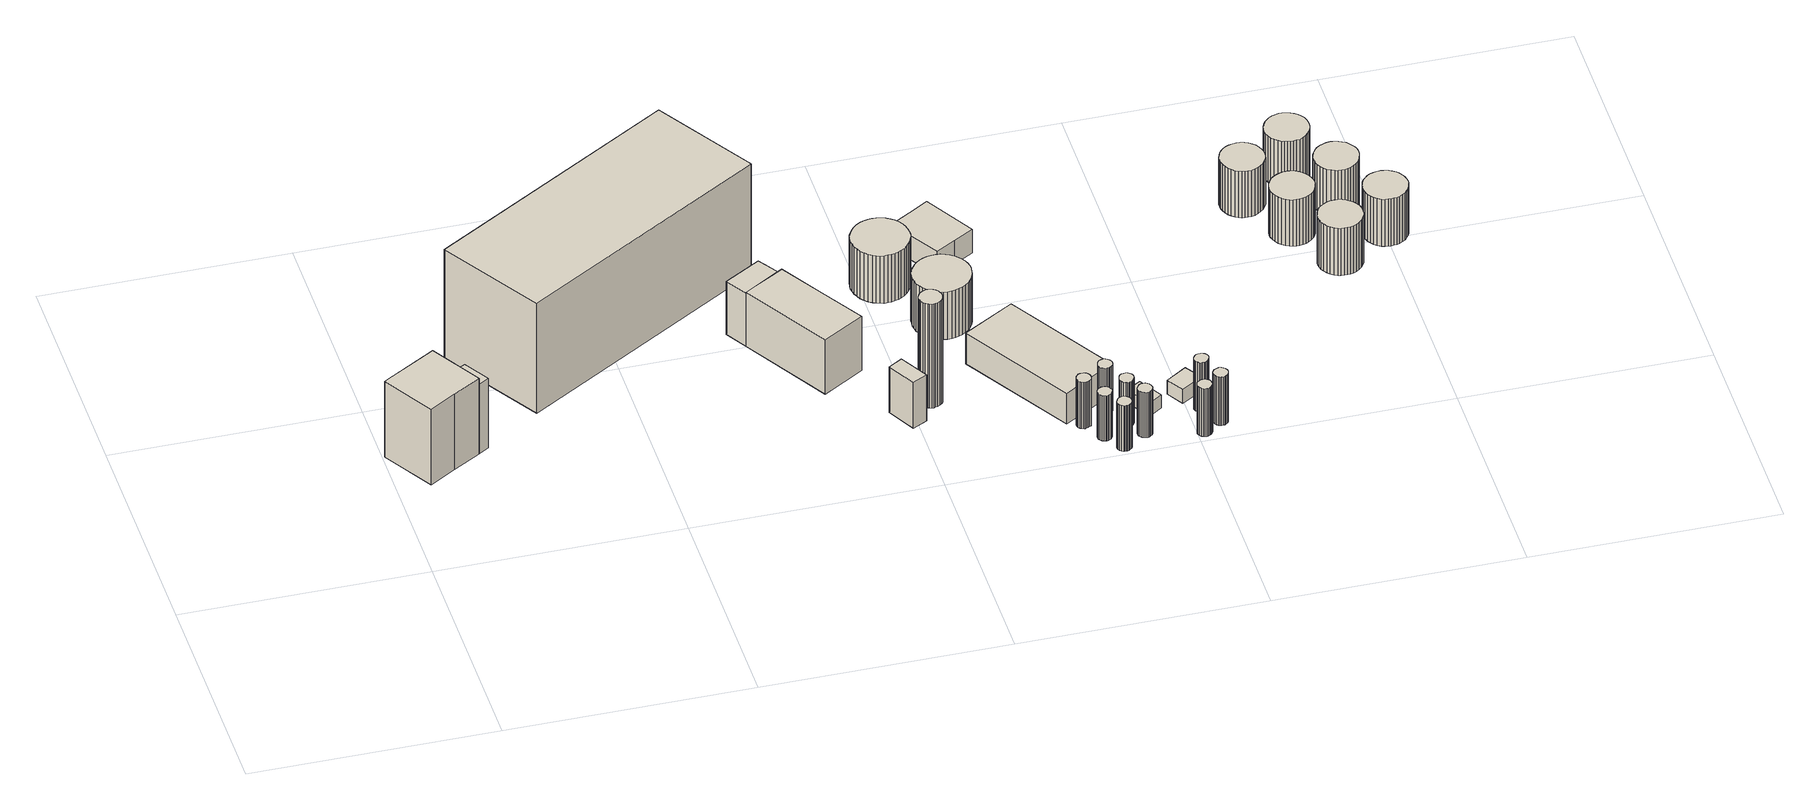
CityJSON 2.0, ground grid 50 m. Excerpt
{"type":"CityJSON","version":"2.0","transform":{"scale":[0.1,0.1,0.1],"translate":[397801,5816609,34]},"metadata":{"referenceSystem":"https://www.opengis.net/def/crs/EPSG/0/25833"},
"CityObjects":{
"building1":{"type":"Building","attributes":{"Gemeindeschluessel":"11000011","function":"31001_2580"},"address":[{"country":"Germany","locality":"Berlin","thoroughfareNumber":"42 (7)","thoroughfareName":"Köpenicker Chaussee"}],"children":["building1-1","building1-2"]},
"building1-1":{"type":"BuildingPart","attributes":{"BezugspunktDach":"2200","measuredHeight":19.84,"storeysAboveGround":1},"parents":["building1"],"geometry":[{"type":"MultiSurface","lod":"1","boundaries":[[[0,1,2,3,4,5]],[[6,7,8,9,10,11]],[[6,11,5,4]],[[7,6,4,3]],[[8,12,13,14,7,3,2]],[[9,8,2,1]],[[10,9,1,0]],[[11,10,0,5]],[[14,13,12,8,15]]]}]},
"building1-2":{"type":"BuildingPart","attributes":{"BezugspunktDach":"2200","measuredHeight":16.73,"storeysAboveGround":1},"parents":["building1"],"geometry":[{"type":"MultiSurface","lod":"1","boundaries":[[[12,16,17,13]],[[18,19,8,14]],[[18,14,13,17]],[[19,18,17,16]],[[8,19,16,12]],[[14,8,20,12,13]]]}]},
"building2":{"type":"Building","attributes":{"Gemeindeschluessel":"11000011","BezugspunktDach":"2200","function":"31001_2580","measuredHeight":26.32,"storeysAboveGround":1},"address":[{"country":"Germany","locality":"Berlin","thoroughfareNumber":"42 (11)","thoroughfareName":"Köpenicker Chaussee"}],"geometry":[{"type":"Solid","lod":"1","boundaries":[[[[21,22,23,24]],[[25,26,27,28]],[[25,28,24,23]],[[26,25,23,22]],[[27,26,22,21]],[[28,27,21,24]]]]}]},
"building3":{"type":"Building","attributes":{"Gemeindeschluessel":"11000011","function":"31001_2580"},"address":[{"country":"Germany","locality":"Berlin","thoroughfareNumber":"42 (10)","thoroughfareName":"Köpenicker Chaussee"}],"children":["building3-1","building3-2"]},
"building3-1":{"type":"BuildingPart","attributes":{"BezugspunktDach":"2200","measuredHeight":14.07,"storeysAboveGround":1},"parents":["building3"],"geometry":[{"type":"MultiSurface","lod":"1","boundaries":[[[29,30,31,32,33]],[[34,35,36,37,38]],[[34,39,40,41,38,33,32]],[[35,34,32,31]],[[36,35,31,30]],[[37,36,30,29]],[[38,37,29,33]],[[38,41,40,39]]]}]},
"building3-2":{"type":"BuildingPart","attributes":{"BezugspunktDach":"2200","measuredHeight":13.26,"storeysAboveGround":1},"parents":["building3"],"geometry":[{"type":"MultiSurface","lod":"1","boundaries":[[[41,40,42,43,44]],[[45,46,39,38,47]],[[45,47,44,43]],[[46,45,43,42]],[[39,46,42,40]],[[47,38,41,44]],[[38,39,40,41,48]]]}]},
"building4":{"type":"Building","attributes":{"Gemeindeschluessel":"11000011","BezugspunktDach":"2200","function":"31001_2580","measuredHeight":10.92,"storeysAboveGround":1},"address":[{"country":"Germany","locality":"Berlin","thoroughfareNumber":"42 (9)","thoroughfareName":"Köpenicker Chaussee"}],"geometry":[{"type":"Solid","lod":"1","boundaries":[[[[49,50,51,52]],[[53,54,55,56]],[[53,56,52,51]],[[54,53,51,50]],[[55,54,50,49]],[[56,55,49,52]]]]}]},
"building5":{"type":"Building","attributes":{"Gemeindeschluessel":"11000011","BezugspunktDach":"2200","function":"31001_2500","measuredHeight":24.87,"storeysAboveGround":3},"address":[{"country":"Germany","locality":"Berlin","thoroughfareNumber":"42 (97)","thoroughfareName":"Köpenicker Chaussee"}],"geometry":[{"type":"Solid","lod":"1","boundaries":[[[[57,58,59,60,61,62,63,64,65,66,67,68,69,70,71,72,73,74,75,76,77,78,79,80,81,82,83,84,85]],[[86,87,88,89,90,91,92,93,94,95,96,97,98,99,100,101,102,103,104,105,106,107,108,109,110,111,112,113,114]],[[86,114,85,84]],[[87,86,84,83]],[[88,87,83,82]],[[89,88,82,81]],[[90,89,81,80]],[[91,90,80,79]],[[92,91,79,78]],[[93,92,78,77]],[[94,93,77,76]],[[95,94,76,75]],[[96,95,75,74]],[[97,96,74,73]],[[98,97,73,72]],[[99,98,72,71]],[[100,99,71,70]],[[101,100,70,69]],[[102,101,69,68]],[[103,102,68,67]],[[104,103,67,66]],[[105,104,66,65]],[[106,105,65,64]],[[107,106,64,63]],[[108,107,63,62]],[[109,108,62,61]],[[110,109,61,60]],[[111,110,60,59]],[[112,111,59,58]],[[113,112,58,57]],[[114,113,57,85]]]]}]},
"building6":{"type":"Building","attributes":{"Gemeindeschluessel":"11000011","BezugspunktDach":"2200","function":"31001_2500","measuredHeight":11.42,"storeysAboveGround":2},"address":[{"country":"Germany","locality":"Berlin","thoroughfareNumber":"42 (99)","thoroughfareName":"Köpenicker Chaussee"}],"geometry":[{"type":"Solid","lod":"1","boundaries":[[[[115,116,117,118,119,120,121,122,123,124,125,126,127,128,129,130,131,132,133,134,135,136,137,138,139,140,141,142,143,144,145,146,147,148,149,150,151,152,153,154,155,156]],[[157,158,159,160,161,162,163,164,165,166,167,168,169,170,171,172,173,174,175,176,177,178,179,180,181,182,183,184,185,186,187,188,189,190,191,192,193,194,195,196,197,198]],[[157,198,156,155]],[[158,157,155,154]],[[159,158,154,153]],[[160,159,153,152]],[[161,160,152,151]],[[162,161,151,150]],[[163,162,150,149]],[[164,163,149,148]],[[165,164,148,147]],[[166,165,147,146]],[[167,166,146,145]],[[168,167,145,144]],[[169,168,144,143]],[[170,169,143,142]],[[171,170,142,141]],[[172,171,141,140]],[[173,172,140,139]],[[174,173,139,138]],[[175,174,138,137]],[[176,175,137,136]],[[177,176,136,135]],[[178,177,135,134]],[[179,178,134,133]],[[180,179,133,132]],[[181,180,132,131]],[[182,181,131,130]],[[183,182,130,129]],[[184,183,129,128]],[[185,184,128,127]],[[186,185,127,126]],[[187,186,126,125]],[[188,187,125,124]],[[189,188,124,123]],[[190,189,123,122]],[[191,190,122,121]],[[192,191,121,120]],[[193,192,120,119]],[[194,193,119,118]],[[195,194,118,117]],[[196,195,117,116]],[[197,196,116,115]],[[198,197,115,156]]]]}]},
"building7":{"type":"Building","attributes":{"Gemeindeschluessel":"11000011","BezugspunktDach":"2200","function":"31001_2500","measuredHeight":11.43,"storeysAboveGround":2},"address":[{"country":"Germany","locality":"Berlin","thoroughfareNumber":"42 (98)","thoroughfareName":"Köpenicker Chaussee"}],"geometry":[{"type":"Solid","lod":"1","boundaries":[[[[199,200,201,202,203,204,205,206,207,208,209,210,211,212,213,214,215,216,217,218,219,220,221,222,223,224,225,226,227,228,229,230,231,232,233,234,235,236,237,238,239,240]],[[241,242,243,244,245,246,247,248,249,250,251,252,253,254,255,256,257,258,259,260,261,262,263,264,265,266,267,268,269,270,271,272,273,274,275,276,277,278,279,280,281,282]],[[241,282,240,239]],[[242,241,239,238]],[[243,242,238,237]],[[244,243,237,236]],[[245,244,236,235]],[[246,245,235,234]],[[247,246,234,233]],[[248,247,233,232]],[[249,248,232,231]],[[250,249,231,230]],[[251,250,230,229]],[[252,251,229,228]],[[253,252,228,227]],[[254,253,227,226]],[[255,254,226,225]],[[256,255,225,224]],[[257,256,224,223]],[[258,257,223,222]],[[259,258,222,221]],[[260,259,221,220]],[[261,260,220,219]],[[262,261,219,218]],[[263,262,218,217]],[[264,263,217,216]],[[265,264,216,215]],[[266,265,215,214]],[[267,266,214,213]],[[268,267,213,212]],[[269,268,212,211]],[[270,269,211,210]],[[271,270,210,209]],[[272,271,209,208]],[[273,272,208,207]],[[274,273,207,206]],[[275,274,206,205]],[[276,275,205,204]],[[277,276,204,203]],[[278,277,203,202]],[[279,278,202,201]],[[280,279,201,200]],[[281,280,200,199]],[[282,281,199,240]]]]}]},
"building8":{"type":"Building","attributes":{"Gemeindeschluessel":"11000011","BezugspunktDach":"2200","function":"31001_2500","measuredHeight":11.08,"storeysAboveGround":2},"address":[{"country":"Germany","locality":"Berlin","thoroughfareNumber":"42 (93)","thoroughfareName":"Köpenicker Chaussee"}],"geometry":[{"type":"Solid","lod":"1","boundaries":[[[[283,284,285,286,287,288,289,290,291,292,293,294,295,296,297,298,299,300,301,302,303,304,305,306]],[[307,308,309,310,311,312,313,314,315,316,317,318,319,320,321,322,323,324,325,326,327,328,329,330]],[[307,330,306,305]],[[308,307,305,304]],[[309,308,304,303]],[[310,309,303,302]],[[311,310,302,301]],[[312,311,301,300]],[[313,312,300,299]],[[314,313,299,298]],[[315,314,298,297]],[[316,315,297,296]],[[317,316,296,295]],[[318,317,295,294]],[[319,318,294,293]],[[320,319,293,292]],[[321,320,292,291]],[[322,321,291,290]],[[323,322,290,289]],[[324,323,289,288]],[[325,324,288,287]],[[326,325,287,286]],[[327,326,286,285]],[[328,327,285,284]],[[329,328,284,283]],[[330,329,283,306]]]]}]},
"building9":{"type":"Building","attributes":{"Gemeindeschluessel":"11000011","BezugspunktDach":"2200","function":"31001_2580","measuredHeight":7.4,"storeysAboveGround":2},"address":[{"country":"Germany","locality":"Berlin","thoroughfareNumber":"42 (65)","thoroughfareName":"Köpenicker Chaussee"}],"geometry":[{"type":"Solid","lod":"1","boundaries":[[[[331,332,333,334]],[[335,336,337,338]],[[335,338,334,333]],[[336,335,333,332]],[[337,336,332,331]],[[338,337,331,334]]]]}]},
"building10":{"type":"Building","attributes":{"Gemeindeschluessel":"11000011","BezugspunktDach":"2200","function":"31001_2500","measuredHeight":10.79,"storeysAboveGround":2},"address":[{"country":"Germany","locality":"Berlin","thoroughfareNumber":"42 (94)","thoroughfareName":"Köpenicker Chaussee"}],"geometry":[{"type":"Solid","lod":"1","boundaries":[[[[339,340,341,342,343,344,345,346,347,348,349,350,351,352,353,354,355,356,357,358,359,360,361,362]],[[363,364,365,366,367,368,369,370,371,372,373,374,375,376,377,378,379,380,381,382,383,384,385,386]],[[363,386,362,361]],[[364,363,361,360]],[[365,364,360,359]],[[366,365,359,358]],[[367,366,358,357]],[[368,367,357,356]],[[369,368,356,355]],[[370,369,355,354]],[[371,370,354,353]],[[372,371,353,352]],[[373,372,352,351]],[[374,373,351,350]],[[375,374,350,349]],[[376,375,349,348]],[[377,376,348,347]],[[378,377,347,346]],[[379,378,346,345]],[[380,379,345,344]],[[381,380,344,343]],[[382,381,343,342]],[[383,382,342,341]],[[384,383,341,340]],[[385,384,340,339]],[[386,385,339,362]]]]}]},
"building11":{"type":"Building","attributes":{"Gemeindeschluessel":"11000011","BezugspunktDach":"2200","function":"31001_2500","measuredHeight":10.83,"storeysAboveGround":2},"address":[{"country":"Germany","locality":"Berlin","thoroughfareNumber":"42 (95)","thoroughfareName":"Köpenicker Chaussee"}],"geometry":[{"type":"Solid","lod":"1","boundaries":[[[[387,388,389,390,391,392,393,394,395,396,397,398,399,400,401,402,403,404,405,406,407,408,409,410]],[[411,412,413,414,415,416,417,418,419,420,421,422,423,424,425,426,427,428,429,430,431,432,433,434]],[[411,434,410,409]],[[412,411,409,408]],[[413,412,408,407]],[[414,413,407,406]],[[415,414,406,405]],[[416,415,405,404]],[[417,416,404,403]],[[418,417,403,402]],[[419,418,402,401]],[[420,419,401,400]],[[421,420,400,399]],[[422,421,399,398]],[[423,422,398,397]],[[424,423,397,396]],[[425,424,396,395]],[[426,425,395,394]],[[427,426,394,393]],[[428,427,393,392]],[[429,428,392,391]],[[430,429,391,390]],[[431,430,390,389]],[[432,431,389,388]],[[433,432,388,387]],[[434,433,387,410]]]]}]},
"building12":{"type":"Building","attributes":{"Gemeindeschluessel":"11000011","BezugspunktDach":"2200","function":"31001_2510","measuredHeight":6.18,"storeysAboveGround":1},"address":[{"country":"Germany","locality":"Berlin","thoroughfareNumber":"42 (68)","thoroughfareName":"Köpenicker Chaussee"}],"geometry":[{"type":"Solid","lod":"1","boundaries":[[[[435,436,437,438,439,440]],[[441,442,443,444,445,446]],[[441,446,440,439]],[[442,441,439,438]],[[443,442,438,437]],[[444,443,437,436]],[[445,444,436,435]],[[446,445,435,440]]]]}]},
"building13":{"type":"Building","attributes":{"Gemeindeschluessel":"11000011","BezugspunktDach":"2200","function":"31001_2500","measuredHeight":11.04,"storeysAboveGround":2},"address":[{"country":"Germany","locality":"Berlin","thoroughfareNumber":"42 (89)","thoroughfareName":"Köpenicker Chaussee"}],"geometry":[{"type":"Solid","lod":"1","boundaries":[[[[447,448,449,450,451,452,453,454,455,456,457,458,459,460,461,462,463,464,465,466,467,468,469]],[[470,471,472,473,474,475,476,477,478,479,480,481,482,483,484,485,486,487,488,489,490,491,492]],[[470,492,469,468]],[[471,470,468,467]],[[472,471,467,466]],[[473,472,466,465]],[[474,473,465,464]],[[475,474,464,463]],[[476,475,463,462]],[[477,476,462,461]],[[478,477,461,460]],[[479,478,460,459]],[[480,479,459,458]],[[481,480,458,457]],[[482,481,457,456]],[[483,482,456,455]],[[484,483,455,454]],[[485,484,454,453]],[[486,485,453,452]],[[487,486,452,451]],[[488,487,451,450]],[[489,488,450,449]],[[490,489,449,448]],[[491,490,448,447]],[[492,491,447,469]]]]}]},
"building14":{"type":"Building","attributes":{"Gemeindeschluessel":"11000011","BezugspunktDach":"2200","function":"31001_2500","measuredHeight":10.75,"storeysAboveGround":2},"address":[{"country":"Germany","locality":"Berlin","thoroughfareNumber":"42 (90)","thoroughfareName":"Köpenicker Chaussee"}],"geometry":[{"type":"Solid","lod":"1","boundaries":[[[[493,494,495,496,497,498,499,500,501,502,503,504,505,506,507,508,509,510,511,512,513,514,515]],[[516,517,518,519,520,521,522,523,524,525,526,527,528,529,530,531,532,533,534,535,536,537,538]],[[516,538,515,514]],[[517,516,514,513]],[[518,517,513,512]],[[519,518,512,511]],[[520,519,511,510]],[[521,520,510,509]],[[522,521,509,508]],[[523,522,508,507]],[[524,523,507,506]],[[525,524,506,505]],[[526,525,505,504]],[[527,526,504,503]],[[528,527,503,502]],[[529,528,502,501]],[[530,529,501,500]],[[531,530,500,499]],[[532,531,499,498]],[[533,532,498,497]],[[534,533,497,496]],[[535,534,496,495]],[[536,535,495,494]],[[537,536,494,493]],[[538,537,493,515]]]]}]},
"building15":{"type":"Building","attributes":{"Gemeindeschluessel":"11000011","BezugspunktDach":"2200","function":"31001_2500","measuredHeight":10.8,"storeysAboveGround":2},"address":[{"country":"Germany","locality":"Berlin","thoroughfareNumber":"42 (91)","thoroughfareName":"Köpenicker Chaussee"}],"geometry":[{"type":"Solid","lod":"1","boundaries":[[[[539,540,541,542,543,544,545,546,547,548,549,550,551,552,553,554,555,556,557,558,559,560,561]],[[562,563,564,565,566,567,568,569,570,571,572,573,574,575,576,577,578,579,580,581,582,583,584]],[[562,584,561,560]],[[563,562,560,559]],[[564,563,559,558]],[[565,564,558,557]],[[566,565,557,556]],[[567,566,556,555]],[[568,567,555,554]],[[569,568,554,553]],[[570,569,553,552]],[[571,570,552,551]],[[572,571,551,550]],[[573,572,550,549]],[[574,573,549,548]],[[575,574,548,547]],[[576,575,547,546]],[[577,576,546,545]],[[578,577,545,544]],[[579,578,544,543]],[[580,579,543,542]],[[581,580,542,541]],[[582,581,541,540]],[[583,582,540,539]],[[584,583,539,561]]]]}]},
"building16":{"type":"Building","attributes":{"Gemeindeschluessel":"11000011","BezugspunktDach":"2200","function":"31001_2200","measuredHeight":3.13,"storeysAboveGround":1},"address":[{"country":"Germany","locality":"Berlin","thoroughfareNumber":"42 (67)","thoroughfareName":"Köpenicker Chaussee"}],"geometry":[{"type":"Solid","lod":"1","boundaries":[[[[585,586,587,588]],[[589,590,591,592]],[[589,592,588,587]],[[590,589,587,586]],[[591,590,586,585]],[[592,591,585,588]]]]}]},
"building17":{"type":"Building","attributes":{"Gemeindeschluessel":"11000011","BezugspunktDach":"2200","function":"31001_2500","measuredHeight":11.53,"storeysAboveGround":2},"address":[{"country":"Germany","locality":"Berlin","thoroughfareNumber":"42 (88)","thoroughfareName":"Köpenicker Chaussee"}],"geometry":[{"type":"Solid","lod":"1","boundaries":[[[[593,594,595,596,597,598,599,600,601,602,603,604,605,606,607,608,609,610,611,612,613,614,615]],[[616,617,618,619,620,621,622,623,624,625,626,627,628,629,630,631,632,633,634,635,636,637,638]],[[616,638,615,614]],[[617,616,614,613]],[[618,617,613,612]],[[619,618,612,611]],[[620,619,611,610]],[[621,620,610,609]],[[622,621,609,608]],[[623,622,608,607]],[[624,623,607,606]],[[625,624,606,605]],[[626,625,605,604]],[[627,626,604,603]],[[628,627,603,602]],[[629,628,602,601]],[[630,629,601,600]],[[631,630,600,599]],[[632,631,599,598]],[[633,632,598,597]],[[634,633,597,596]],[[635,634,596,595]],[[636,635,595,594]],[[637,636,594,593]],[[638,637,593,615]]]]}]},
"building18":{"type":"Building","attributes":{"Gemeindeschluessel":"11000011","BezugspunktDach":"2200","function":"31001_2200","measuredHeight":3.26,"storeysAboveGround":1},"address":[{"country":"Germany","locality":"Berlin","thoroughfareNumber":"42 (66)","thoroughfareName":"Köpenicker Chaussee"}],"geometry":[{"type":"Solid","lod":"1","boundaries":[[[[639,640,641,642]],[[643,644,645,646]],[[643,646,642,641]],[[644,643,641,640]],[[645,644,640,639]],[[646,645,639,642]]]]}]},
"building19":{"type":"Building","attributes":{"Gemeindeschluessel":"11000011","BezugspunktDach":"2200","function":"31001_2500","measuredHeight":11.95,"storeysAboveGround":2},"address":[{"country":"Germany","locality":"Berlin","thoroughfareNumber":"42 (86)","thoroughfareName":"Köpenicker Chaussee"}],"geometry":[{"type":"Solid","lod":"1","boundaries":[[[[647,648,649,650,651,652,653,654,655,656,657,658,659,660,661,662,663,664,665,666,667,668,669]],[[670,671,672,673,674,675,676,677,678,679,680,681,682,683,684,685,686,687,688,689,690,691,692]],[[670,692,669,668]],[[671,670,668,667]],[[672,671,667,666]],[[673,672,666,665]],[[674,673,665,664]],[[675,674,664,663]],[[676,675,663,662]],[[677,676,662,661]],[[678,677,661,660]],[[679,678,660,659]],[[680,679,659,658]],[[681,680,658,657]],[[682,681,657,656]],[[683,682,656,655]],[[684,683,655,654]],[[685,684,654,653]],[[686,685,653,652]],[[687,686,652,651]],[[688,687,651,650]],[[689,688,650,649]],[[690,689,649,648]],[[691,690,648,647]],[[692,691,647,669]]]]}]},
"building20":{"type":"Building","attributes":{"Gemeindeschluessel":"11000011","BezugspunktDach":"2200","function":"31001_2500","measuredHeight":11.56,"storeysAboveGround":2},"address":[{"country":"Germany","locality":"Berlin","thoroughfareNumber":"42 (87)","thoroughfareName":"Köpenicker Chaussee"}],"geometry":[{"type":"Solid","lod":"1","boundaries":[[[[693,694,695,696,697,698,699,700,701,702,703,704,705,706,707,708,709,710,711,712,713,714,715,716]],[[717,718,719,720,721,722,723,724,725,726,727,728,729,730,731,732,733,734,735,736,737,738,739,740]],[[717,740,716,715]],[[718,717,715,714]],[[719,718,714,713]],[[720,719,713,712]],[[721,720,712,711]],[[722,721,711,710]],[[723,722,710,709]],[[724,723,709,708]],[[725,724,708,707]],[[726,725,707,706]],[[727,726,706,705]],[[728,727,705,704]],[[729,728,704,703]],[[730,729,703,702]],[[731,730,702,701]],[[732,731,701,700]],[[733,732,700,699]],[[734,733,699,698]],[[735,734,698,697]],[[736,735,697,696]],[[737,736,696,695]],[[738,737,695,694]],[[739,738,694,693]],[[740,739,693,716]]]]}]},
"building21":{"type":"Building","attributes":{"Gemeindeschluessel":"11000011","BezugspunktDach":"2200","function":"31001_2500","measuredHeight":11.09,"storeysAboveGround":2},"address":[{"country":"Germany","locality":"Berlin","thoroughfareNumber":"42 (80)","thoroughfareName":"Köpenicker Chaussee"}],"geometry":[{"type":"Solid","lod":"1","boundaries":[[[[741,742,743,744,745,746,747,748,749,750,751,752,753,754,755,756,757,758,759,760,761,762,763,764,765,766,767,768,769,770,771,772,773,774,775,776,777]],[[778,779,780,781,782,783,784,785,786,787,788,789,790,791,792,793,794,795,796,797,798,799,800,801,802,803,804,805,806,807,808,809,810,811,812,813,814]],[[778,814,777,776]],[[779,778,776,775]],[[780,779,775,774]],[[781,780,774,773]],[[782,781,773,772]],[[783,782,772,771]],[[784,783,771,770]],[[785,784,770,769]],[[786,785,769,768]],[[787,786,768,767]],[[788,787,767,766]],[[789,788,766,765]],[[790,789,765,764]],[[791,790,764,763]],[[792,791,763,762]],[[793,792,762,761]],[[794,793,761,760]],[[795,794,760,759]],[[796,795,759,758]],[[797,796,758,757]],[[798,797,757,756]],[[799,798,756,755]],[[800,799,755,754]],[[801,800,754,753]],[[802,801,753,752]],[[803,802,752,751]],[[804,803,751,750]],[[805,804,750,749]],[[806,805,749,748]],[[807,806,748,747]],[[808,807,747,746]],[[809,808,746,745]],[[810,809,745,744]],[[811,810,744,743]],[[812,811,743,742]],[[813,812,742,741]],[[814,813,741,777]]]]}]},
"building22":{"type":"Building","attributes":{"Gemeindeschluessel":"11000011","BezugspunktDach":"2200","function":"31001_2500","measuredHeight":11.14,"storeysAboveGround":2},"address":[{"country":"Germany","locality":"Berlin","thoroughfareNumber":"42 (81)","thoroughfareName":"Köpenicker Chaussee"}],"geometry":[{"type":"Solid","lod":"1","boundaries":[[[[815,816,817,818,819,820,821,822,823,824,825,826,827,828,829,830,831,832,833,834,835,836,837,838,839,840,841,842,843,844,845,846,847,848,849,850,851]],[[852,853,854,855,856,857,858,859,860,861,862,863,864,865,866,867,868,869,870,871,872,873,874,875,876,877,878,879,880,881,882,883,884,885,886,887,888]],[[852,888,851,850]],[[853,852,850,849]],[[854,853,849,848]],[[855,854,848,847]],[[856,855,847,846]],[[857,856,846,845]],[[858,857,845,844]],[[859,858,844,843]],[[860,859,843,842]],[[861,860,842,841]],[[862,861,841,840]],[[863,862,840,839]],[[864,863,839,838]],[[865,864,838,837]],[[866,865,837,836]],[[867,866,836,835]],[[868,867,835,834]],[[869,868,834,833]],[[870,869,833,832]],[[871,870,832,831]],[[872,871,831,830]],[[873,872,830,829]],[[874,873,829,828]],[[875,874,828,827]],[[876,875,827,826]],[[877,876,826,825]],[[878,877,825,824]],[[879,878,824,823]],[[880,879,823,822]],[[881,880,822,821]],[[882,881,821,820]],[[883,882,820,819]],[[884,883,819,818]],[[885,884,818,817]],[[886,885,817,816]],[[887,886,816,815]],[[888,887,815,851]]]]}]},
"building23":{"type":"Building","attributes":{"Gemeindeschluessel":"11000011","BezugspunktDach":"2200","function":"31001_2500","measuredHeight":11.28,"storeysAboveGround":2},"address":[{"country":"Germany","locality":"Berlin","thoroughfareNumber":"42 (82)","thoroughfareName":"Köpenicker Chaussee"}],"geometry":[{"type":"Solid","lod":"1","boundaries":[[[[889,890,891,892,893,894,895,896,897,898,899,900,901,902,903,904,905,906,907,908,909,910,911,912,913,914,915,916,917,918,919,920,921,922,923,924,925]],[[926,927,928,929,930,931,932,933,934,935,936,937,938,939,940,941,942,943,944,945,946,947,948,949,950,951,952,953,954,955,956,957,958,959,960,961,962]],[[926,962,925,924]],[[927,926,924,923]],[[928,927,923,922]],[[929,928,922,921]],[[930,929,921,920]],[[931,930,920,919]],[[932,931,919,918]],[[933,932,918,917]],[[934,933,917,916]],[[935,934,916,915]],[[936,935,915,914]],[[937,936,914,913]],[[938,937,913,912]],[[939,938,912,911]],[[940,939,911,910]],[[941,940,910,909]],[[942,941,909,908]],[[943,942,908,907]],[[944,943,907,906]],[[945,944,906,905]],[[946,945,905,904]],[[947,946,904,903]],[[948,947,903,902]],[[949,948,902,901]],[[950,949,901,900]],[[951,950,900,899]],[[952,951,899,898]],[[953,952,898,897]],[[954,953,897,896]],[[955,954,896,895]],[[956,955,895,894]],[[957,956,894,893]],[[958,957,893,892]],[[959,958,892,891]],[[960,959,891,890]],[[961,960,890,889]],[[962,961,889,925]]]]}]},
"building24":{"type":"Building","attributes":{"Gemeindeschluessel":"11000011","BezugspunktDach":"2200","function":"31001_2500","measuredHeight":11.14,"storeysAboveGround":2},"address":[{"country":"Germany","locality":"Berlin","thoroughfareNumber":"42 (83)","thoroughfareName":"Köpenicker Chaussee"}],"geometry":[{"type":"Solid","lod":"1","boundaries":[[[[963,964,965,966,967,968,969,970,971,972,973,974,975,976,977,978,979,980,981,982,983,984,985,986,987,988,989,990,991,992,993,994,995,996,997,998,999,1000]],[[1001,1002,1003,1004,1005,1006,1007,1008,1009,1010,1011,1012,1013,1014,1015,1016,1017,1018,1019,1020,1021,1022,1023,1024,1025,1026,1027,1028,1029,1030,1031,1032,1033,1034,1035,1036,1037,1038]],[[1001,1038,1000,999]],[[1002,1001,999,998]],[[1003,1002,998,997]],[[1004,1003,997,996]],[[1005,1004,996,995]],[[1006,1005,995,994]],[[1007,1006,994,993]],[[1008,1007,993,992]],[[1009,1008,992,991]],[[1010,1009,991,990]],[[1011,1010,990,989]],[[1012,1011,989,988]],[[1013,1012,988,987]],[[1014,1013,987,986]],[[1015,1014,986,985]],[[1016,1015,985,984]],[[1017,1016,984,983]],[[1018,1017,983,982]],[[1019,1018,982,981]],[[1020,1019,981,980]],[[1021,1020,980,979]],[[1022,1021,979,978]],[[1023,1022,978,977]],[[1024,1023,977,976]],[[1025,1024,976,975]],[[1026,1025,975,974]],[[1027,1026,974,973]],[[1028,1027,973,972]],[[1029,1028,972,971]],[[1030,1029,971,970]],[[1031,1030,970,969]],[[1032,1031,969,968]],[[1033,1032,968,967]],[[1034,1033,967,966]],[[1035,1034,966,965]],[[1036,1035,965,964]],[[1037,1036,964,963]],[[1038,1037,963,1000]]]]}]},
"building25":{"type":"Building","attributes":{"Gemeindeschluessel":"11000011","BezugspunktDach":"2200","function":"31001_2500","measuredHeight":11.12,"storeysAboveGround":2},"address":[{"country":"Germany","locality":"Berlin","thoroughfareNumber":"42 (84)","thoroughfareName":"Köpenicker Chaussee"}],"geometry":[{"type":"Solid","lod":"1","boundaries":[[[[1039,1040,1041,1042,1043,1044,1045,1046,1047,1048,1049,1050,1051,1052,1053,1054,1055,1056,1057,1058,1059,1060,1061,1062,1063,1064,1065,1066,1067,1068,1069,1070,1071,1072,1073,1074,1075]],[[1076,1077,1078,1079,1080,1081,1082,1083,1084,1085,1086,1087,1088,1089,1090,1091,1092,1093,1094,1095,1096,1097,1098,1099,1100,1101,1102,1103,1104,1105,1106,1107,1108,1109,1110,1111,1112]],[[1076,1112,1075,1074]],[[1077,1076,1074,1073]],[[1078,1077,1073,1072]],[[1079,1078,1072,1071]],[[1080,1079,1071,1070]],[[1081,1080,1070,1069]],[[1082,1081,1069,1068]],[[1083,1082,1068,1067]],[[1084,1083,1067,1066]],[[1085,1084,1066,1065]],[[1086,1085,1065,1064]],[[1087,1086,1064,1063]],[[1088,1087,1063,1062]],[[1089,1088,1062,1061]],[[1090,1089,1061,1060]],[[1091,1090,1060,1059]],[[1092,1091,1059,1058]],[[1093,1092,1058,1057]],[[1094,1093,1057,1056]],[[1095,1094,1056,1055]],[[1096,1095,1055,1054]],[[1097,1096,1054,1053]],[[1098,1097,1053,1052]],[[1099,1098,1052,1051]],[[1100,1099,1051,1050]],[[1101,1100,1050,1049]],[[1102,1101,1049,1048]],[[1103,1102,1048,1047]],[[1104,1103,1047,1046]],[[1105,1104,1046,1045]],[[1106,1105,1045,1044]],[[1107,1106,1044,1043]],[[1108,1107,1043,1042]],[[1109,1108,1042,1041]],[[1110,1109,1041,1040]],[[1111,1110,1040,1039]],[[1112,1111,1039,1075]]]]}]},
"building26":{"type":"Building","attributes":{"Gemeindeschluessel":"11000011","BezugspunktDach":"2200","function":"31001_2500","measuredHeight":11.31,"storeysAboveGround":2},"address":[{"country":"Germany","locality":"Berlin","thoroughfareNumber":"42 (85)","thoroughfareName":"Köpenicker Chaussee"}],"geometry":[{"type":"Solid","lod":"1","boundaries":[[[[1113,1114,1115,1116,1117,1118,1119,1120,1121,1122,1123,1124,1125,1126,1127,1128,1129,1130,1131,1132,1133,1134,1135,1136,1137,1138,1139,1140,1141,1142,1143,1144,1145,1146,1147,1148,1149,1150]],[[1151,1152,1153,1154,1155,1156,1157,1158,1159,1160,1161,1162,1163,1164,1165,1166,1167,1168,1169,1170,1171,1172,1173,1174,1175,1176,1177,1178,1179,1180,1181,1182,1183,1184,1185,1186,1187,1188]],[[1151,1188,1150,1149]],[[1152,1151,1149,1148]],[[1153,1152,1148,1147]],[[1154,1153,1147,1146]],[[1155,1154,1146,1145]],[[1156,1155,1145,1144]],[[1157,1156,1144,1143]],[[1158,1157,1143,1142]],[[1159,1158,1142,1141]],[[1160,1159,1141,1140]],[[1161,1160,1140,1139]],[[1162,1161,1139,1138]],[[1163,1162,1138,1137]],[[1164,1163,1137,1136]],[[1165,1164,1136,1135]],[[1166,1165,1135,1134]],[[1167,1166,1134,1133]],[[1168,1167,1133,1132]],[[1169,1168,1132,1131]],[[1170,1169,1131,1130]],[[1171,1170,1130,1129]],[[1172,1171,1129,1128]],[[1173,1172,1128,1127]],[[1174,1173,1127,1126]],[[1175,1174,1126,1125]],[[1176,1175,1125,1124]],[[1177,1176,1124,1123]],[[1178,1177,1123,1122]],[[1179,1178,1122,1121]],[[1180,1179,1121,1120]],[[1181,1180,1120,1119]],[[1182,1181,1119,1118]],[[1183,1182,1118,1117]],[[1184,1183,1117,1116]],[[1185,1184,1116,1115]],[[1186,1185,1115,1114]],[[1187,1186,1114,1113]],[[1188,1187,1113,1150]]]]}]}
},
"vertices":[
[67,252,188],[122,286,188],[178,319,188],[116,423,188],[60,390,188],[4,357,188],[60,390,6],[116,423,6],[178,319,6],[122,286,6],[67,252,6],[4,357,6],[178,319,173],[146,373,173],[146,373,6],[146,372,6],
[200,333,173],[168,385,173],[168,385,6],[200,333,6],[178,319,40],
[316,411,269],[816,713,269],[691,916,269],[191,614,269],[691,916,5],[816,713,5],[316,411,5],[191,614,5],
[855,324,135],[940,375,135],[886,464,135],[832,553,135],[749,503,135],[832,553,5],[886,464,5],[940,375,5],[855,324,5],[749,503,5],[825,549,5],[825,549,132],[749,503,132],
[811,571,132],[797,592,132],[723,548,132],[797,592,5],[811,571,5],[723,548,5],[749,503,32],
[987,178,117],[1017,194,117],[984,253,117],[956,236,117],[984,253,7],[1017,194,7],[987,178,7],[956,236,7],
[1018,247,256],[1019,242,256],[1022,237,256],[1025,234,256],[1030,231,256],[1033,229,256],[1037,228,256],[1041,228,256],[1045,229,256],[1049,230,256],[1054,233,256],[1058,236,256],[1061,240,256],[1062,245,256],[1063,250,256],[1063,255,256],[1061,260,256],[1059,265,256],[1055,269,256],[1051,271,256],[1046,273,256],[1041,274,256],[1036,274,256],[1031,272,256],[1026,269,256],[1023,266,256],[1020,262,256],[1018,257,256],[1017,252,256],[1018,257,7],[1020,262,7],[1023,266,7],[1026,269,7],[1031,272,7],[1036,274,7],[1041,274,7],[1046,273,7],[1051,271,7],[1055,269,7],[1059,265,7],[1061,260,7],[1063,255,7],[1063,250,7],[1062,245,7],[1061,240,7],[1058,236,7],[1054,233,7],[1049,230,7],[1045,229,7],[1041,228,7],[1037,228,7],[1033,229,7],[1030,231,7],[1025,234,7],[1022,237,7],[1019,242,7],[1018,247,7],[1017,252,7],
[984,606,123],[986,597,123],[989,589,123],[993,581,123],[999,574,123],[1005,568,123],[1013,563,123],[1019,560,123],[1026,558,123],[1033,556,123],[1041,556,123],[1048,556,123],[1055,558,123],[1062,560,123],[1068,563,123],[1076,568,123],[1082,574,123],[1088,581,123],[1093,589,123],[1096,597,123],[1098,606,123],[1098,615,123],[1097,623,123],[1095,632,123],[1092,640,123],[1087,648,123],[1081,655,123],[1074,660,123],[1066,665,123],[1058,668,123],[1049,670,123],[1040,671,123],[1032,670,123],[1023,668,123],[1015,665,123],[1007,660,123],[1000,654,123],[995,648,123],[990,640,123],[986,632,123],[984,623,123],[983,615,123],[984,623,9],[986,632,9],[990,640,9],[995,648,9],[1000,654,9],[1007,660,9],[1015,665,9],[1023,668,9],[1032,670,9],[1040,671,9],[1049,670,9],[1058,668,9],[1066,665,9],[1074,660,9],[1081,655,9],[1087,648,9],[1092,640,9],[1095,632,9],[1097,623,9],[1098,615,9],[1098,606,9],[1096,597,9],[1093,589,9],[1088,581,9],[1082,574,9],[1076,568,9],[1068,563,9],[1062,560,9],[1055,558,9],[1048,556,9],[1041,556,9],[1033,556,9],[1026,558,9],[1019,560,9],[1013,563,9],[1005,568,9],[999,574,9],[993,581,9],[989,589,9],[986,597,9],[984,606,9],[983,615,9],
[1067,467,123],[1069,458,123],[1073,450,123],[1077,443,123],[1083,436,123],[1089,431,123],[1097,426,123],[1104,423,123],[1112,421,123],[1120,419,123],[1128,419,123],[1136,421,123],[1143,423,123],[1151,426,123],[1158,431,123],[1165,436,123],[1170,443,123],[1175,451,123],[1178,459,123],[1180,467,123],[1181,476,123],[1181,484,123],[1179,493,123],[1176,501,123],[1171,509,123],[1166,515,123],[1160,521,123],[1153,526,123],[1145,530,123],[1136,533,123],[1128,534,123],[1119,534,123],[1111,533,123],[1102,530,123],[1094,526,123],[1087,521,123],[1081,515,123],[1076,508,123],[1071,501,123],[1068,493,123],[1067,484,123],[1066,476,123],[1067,484,9],[1068,493,9],[1071,501,9],[1076,508,9],[1081,515,9],[1087,521,9],[1094,526,9],[1102,530,9],[1111,533,9],[1119,534,9],[1128,534,9],[1136,533,9],[1145,530,9],[1153,526,9],[1160,521,9],[1166,515,9],[1171,509,9],[1176,501,9],[1179,493,9],[1181,484,9],[1181,476,9],[1180,467,9],[1178,459,9],[1175,451,9],[1170,443,9],[1165,436,9],[1158,431,9],[1151,426,9],[1143,423,9],[1136,421,9],[1128,419,9],[1120,419,9],[1112,421,9],[1104,423,9],[1097,426,9],[1089,431,9],[1083,436,9],[1077,443,9],[1073,450,9],[1069,458,9],[1067,467,9],[1066,476,9],
[1286,103,118],[1287,99,118],[1290,96,118],[1293,94,118],[1296,93,118],[1299,92,118],[1302,93,118],[1305,94,118],[1309,96,118],[1312,98,118],[1313,102,118],[1314,106,118],[1314,110,118],[1313,113,118],[1311,117,118],[1308,119,118],[1304,121,118],[1300,121,118],[1296,121,118],[1293,120,118],[1290,117,118],[1287,114,118],[1286,111,118],[1285,107,118],[1286,111,7],[1287,114,7],[1290,117,7],[1293,120,7],[1296,121,7],[1300,121,7],[1304,121,7],[1308,119,7],[1311,117,7],[1313,113,7],[1314,110,7],[1314,106,7],[1313,102,7],[1312,98,7],[1309,96,7],[1305,94,7],[1302,93,7],[1299,92,7],[1296,93,7],[1293,94,7],[1290,96,7],[1287,99,7],[1286,103,7],[1285,107,7],
[1269,115,81],[1374,178,81],[1239,404,81],[1134,341,81],[1239,404,7],[1374,178,7],[1269,115,7],[1134,341,7],
[1314,51,118],[1316,48,118],[1319,45,118],[1323,43,118],[1326,43,118],[1328,42,118],[1331,43,118],[1333,44,118],[1337,46,118],[1339,49,118],[1341,52,118],[1342,56,118],[1342,60,118],[1340,63,118],[1338,67,118],[1335,69,118],[1332,71,118],[1328,71,118],[1324,71,118],[1320,69,118],[1317,67,118],[1314,63,118],[1313,59,118],[1313,55,118],[1313,59,10],[1314,63,10],[1317,67,10],[1320,69,10],[1324,71,10],[1328,71,10],[1332,71,10],[1335,69,10],[1338,67,10],[1340,63,10],[1342,60,10],[1342,56,10],[1341,52,10],[1339,49,10],[1337,46,10],[1333,44,10],[1331,43,10],[1328,42,10],[1326,43,10],[1323,43,10],[1319,45,10],[1316,48,10],[1314,51,10],[1313,55,10],
[1341,10,120],[1343,7,120],[1346,4,120],[1350,2,120],[1352,2,120],[1355,2,120],[1357,2,120],[1360,2,120],[1363,4,120],[1366,7,120],[1368,11,120],[1369,15,120],[1369,19,120],[1368,23,120],[1365,26,120],[1362,29,120],[1358,30,120],[1354,31,120],[1350,30,120],[1347,28,120],[1344,26,120],[1342,22,120],[1340,18,120],[1340,14,120],[1340,18,11],[1342,22,11],[1344,26,11],[1347,28,11],[1350,30,11],[1354,31,11],[1358,30,11],[1362,29,11],[1365,26,11],[1368,23,11],[1369,19,11],[1369,15,11],[1368,11,11],[1366,7,11],[1363,4,11],[1360,2,11],[1357,2,11],[1355,2,11],[1352,2,11],[1350,2,11],[1346,4,11],[1343,7,11],[1341,10,11],[1340,14,11],
[1151,610,67],[1192,634,67],[1233,658,67],[1172,762,67],[1131,737,67],[1089,712,67],[1131,737,10],[1172,762,10],[1233,658,10],[1192,634,10],[1151,610,10],[1089,712,10],
[1336,132,118],[1338,128,118],[1341,126,118],[1345,124,118],[1348,123,118],[1351,123,118],[1354,123,118],[1357,125,118],[1360,127,118],[1363,130,118],[1364,134,118],[1364,139,118],[1363,143,118],[1361,146,118],[1358,149,118],[1354,151,118],[1350,152,118],[1346,151,118],[1342,150,118],[1339,147,118],[1337,144,118],[1336,140,118],[1335,136,118],[1336,140,7],[1337,144,7],[1339,147,7],[1342,150,7],[1346,151,7],[1350,152,7],[1354,151,7],[1358,149,7],[1361,146,7],[1363,143,7],[1364,139,7],[1364,134,7],[1363,130,7],[1360,127,7],[1357,125,7],[1354,123,7],[1351,123,7],[1348,123,7],[1345,124,7],[1341,126,7],[1338,128,7],[1336,132,7],[1335,136,7],
[1364,81,118],[1366,77,118],[1369,74,118],[1373,72,118],[1376,72,118],[1379,71,118],[1381,72,118],[1384,73,118],[1387,75,118],[1390,78,118],[1392,82,118],[1392,86,118],[1392,90,118],[1390,94,118],[1387,97,118],[1384,99,118],[1380,100,118],[1376,100,118],[1371,99,118],[1368,97,118],[1365,93,118],[1364,89,118],[1363,85,118],[1364,89,10],[1365,93,10],[1368,97,10],[1371,99,10],[1376,100,10],[1380,100,10],[1384,99,10],[1387,97,10],[1390,94,10],[1392,90,10],[1392,86,10],[1392,82,10],[1390,78,10],[1387,75,10],[1384,73,10],[1381,72,10],[1379,71,10],[1376,72,10],[1373,72,10],[1369,74,10],[1366,77,10],[1364,81,10],[1363,85,10],
[1389,40,119],[1391,37,119],[1394,34,119],[1398,32,119],[1401,31,119],[1405,31,119],[1408,32,119],[1411,34,119],[1414,36,119],[1416,40,119],[1417,44,119],[1417,48,119],[1416,52,119],[1414,55,119],[1411,58,119],[1407,60,119],[1403,60,119],[1399,60,119],[1395,58,119],[1392,55,119],[1390,52,119],[1388,48,119],[1388,44,119],[1388,48,11],[1390,52,11],[1392,55,11],[1395,58,11],[1399,60,11],[1403,60,11],[1407,60,11],[1411,58,11],[1414,55,11],[1416,52,11],[1417,48,11],[1417,44,11],[1416,40,11],[1414,36,11],[1411,34,11],[1408,32,11],[1405,31,11],[1401,31,11],[1398,32,11],[1394,34,11],[1391,37,11],[1389,40,11],[1388,44,11],
[1426,94,41],[1453,112,41],[1424,162,41],[1394,143,41],[1424,162,10],[1453,112,10],[1426,94,10],[1394,143,10],
[1499,17,124],[1501,13,124],[1504,10,124],[1507,8,124],[1510,7,124],[1514,7,124],[1517,7,124],[1520,9,124],[1523,11,124],[1526,15,124],[1527,18,124],[1527,22,124],[1527,26,124],[1525,30,124],[1522,33,124],[1518,35,124],[1514,36,124],[1510,36,124],[1506,34,124],[1503,32,124],[1500,29,124],[1499,25,124],[1498,21,124],[1499,25,9],[1500,29,9],[1503,32,9],[1506,34,9],[1510,36,9],[1514,36,9],[1518,35,9],[1522,33,9],[1525,30,9],[1527,26,9],[1527,22,9],[1527,18,9],[1526,15,9],[1523,11,9],[1520,9,9],[1517,7,9],[1514,7,9],[1510,7,9],[1507,8,9],[1504,10,9],[1501,13,9],[1499,17,9],[1498,21,9],
[1496,118,40],[1541,145,40],[1518,181,40],[1475,153,40],[1518,181,7],[1541,145,7],[1496,118,7],[1475,153,7],
[1512,89,129],[1513,86,129],[1516,83,129],[1519,80,129],[1522,79,129],[1525,79,129],[1528,79,129],[1530,79,129],[1534,81,129],[1537,84,129],[1539,88,129],[1540,92,129],[1540,97,129],[1538,101,129],[1535,104,129],[1532,106,129],[1528,107,129],[1523,107,129],[1519,106,129],[1516,104,129],[1514,101,129],[1512,97,129],[1511,93,129],[1512,97,10],[1514,101,10],[1516,104,10],[1519,106,10],[1523,107,10],[1528,107,10],[1532,106,10],[1535,104,10],[1538,101,10],[1540,97,10],[1540,92,10],[1539,88,10],[1537,84,10],[1534,81,10],[1530,79,10],[1528,79,10],[1525,79,10],[1522,79,10],[1519,80,10],[1516,83,10],[1513,86,10],[1512,89,10],[1511,93,10],
[1536,42,126],[1538,38,126],[1540,35,126],[1543,32,126],[1546,31,126],[1549,31,126],[1552,31,126],[1555,31,126],[1558,33,126],[1561,35,126],[1563,38,126],[1564,42,126],[1565,46,126],[1564,50,126],[1562,54,126],[1559,57,126],[1555,59,126],[1551,60,126],[1548,59,126],[1544,58,126],[1541,56,126],[1538,53,126],[1536,49,126],[1536,46,126],[1536,49,10],[1538,53,10],[1541,56,10],[1544,58,10],[1548,59,10],[1551,60,10],[1555,59,10],[1559,57,10],[1562,54,10],[1564,50,10],[1565,46,10],[1564,42,10],[1563,38,10],[1561,35,10],[1558,33,10],[1555,31,10],[1552,31,10],[1549,31,10],[1546,31,10],[1543,32,10],[1540,35,10],[1538,38,10],[1536,42,10],[1536,46,10],
[1718,662,123],[1720,655,123],[1723,648,123],[1727,641,123],[1732,636,123],[1738,631,123],[1744,627,123],[1750,625,123],[1756,624,123],[1762,624,123],[1769,624,123],[1776,626,123],[1783,629,123],[1789,634,123],[1795,639,123],[1799,645,123],[1803,652,123],[1805,660,123],[1806,667,123],[1805,675,123],[1803,682,123],[1800,689,123],[1796,696,123],[1790,701,123],[1784,706,123],[1777,709,123],[1770,711,123],[1762,712,123],[1755,711,123],[1747,709,123],[1740,706,123],[1734,702,123],[1729,697,123],[1724,691,123],[1721,684,123],[1719,677,123],[1718,669,123],[1719,677,12],[1721,684,12],[1724,691,12],[1729,697,12],[1734,702,12],[1740,706,12],[1747,709,12],[1755,711,12],[1762,712,12],[1770,711,12],[1777,709,12],[1784,706,12],[1790,701,12],[1796,696,12],[1800,689,12],[1803,682,12],[1805,675,12],[1806,667,12],[1805,660,12],[1803,652,12],[1799,645,12],[1795,639,12],[1789,634,12],[1783,629,12],[1776,626,12],[1769,624,12],[1762,624,12],[1756,624,12],[1750,625,12],[1744,627,12],[1738,631,12],[1732,636,12],[1727,641,12],[1723,648,12],[1720,655,12],[1718,662,12],[1718,669,12],
[1786,554,123],[1788,546,123],[1791,539,123],[1795,533,123],[1801,527,123],[1807,522,123],[1814,519,123],[1820,517,123],[1827,516,123],[1833,516,123],[1840,517,123],[1846,519,123],[1852,522,123],[1859,527,123],[1864,532,123],[1868,538,123],[1871,545,123],[1873,552,123],[1874,560,123],[1873,567,123],[1871,574,123],[1868,581,123],[1864,587,123],[1859,593,123],[1853,597,123],[1847,601,123],[1839,603,123],[1832,604,123],[1824,604,123],[1817,602,123],[1810,599,123],[1803,595,123],[1797,590,123],[1793,584,123],[1789,577,123],[1787,569,123],[1786,562,123],[1787,569,12],[1789,577,12],[1793,584,12],[1797,590,12],[1803,595,12],[1810,599,12],[1817,602,12],[1824,604,12],[1832,604,12],[1839,603,12],[1847,601,12],[1853,597,12],[1859,593,12],[1864,587,12],[1868,581,12],[1871,574,12],[1873,567,12],[1874,560,12],[1873,552,12],[1871,545,12],[1868,538,12],[1864,532,12],[1859,527,12],[1852,522,12],[1846,519,12],[1840,517,12],[1833,516,12],[1827,516,12],[1820,517,12],[1814,519,12],[1807,522,12],[1801,527,12],[1795,533,12],[1791,539,12],[1788,546,12],[1786,554,12],[1786,562,12],
[1851,444,124],[1853,436,124],[1856,430,124],[1861,423,124],[1866,418,124],[1872,413,124],[1879,410,124],[1885,409,124],[1891,408,124],[1897,408,124],[1903,408,124],[1909,410,124],[1916,413,124],[1922,417,124],[1928,423,124],[1932,429,124],[1936,436,124],[1938,444,124],[1938,451,124],[1938,459,124],[1936,467,124],[1932,474,124],[1928,480,124],[1922,485,124],[1916,490,124],[1909,493,124],[1902,495,124],[1894,495,124],[1886,495,124],[1879,493,124],[1872,489,124],[1866,485,124],[1860,480,124],[1856,473,124],[1853,466,124],[1851,459,124],[1850,451,124],[1851,459,11],[1853,466,11],[1856,473,11],[1860,480,11],[1866,485,11],[1872,489,11],[1879,493,11],[1886,495,11],[1894,495,11],[1902,495,11],[1909,493,11],[1916,490,11],[1922,485,11],[1928,480,11],[1932,474,11],[1936,467,11],[1938,459,11],[1938,451,11],[1938,444,11],[1936,436,11],[1932,429,11],[1928,423,11],[1922,417,11],[1916,413,11],[1909,410,11],[1903,408,11],[1897,408,11],[1891,408,11],[1885,409,11],[1879,410,11],[1872,413,11],[1866,418,11],[1861,423,11],[1856,430,11],[1853,436,11],[1851,444,11],[1850,451,11],
[1823,723,123],[1826,716,123],[1829,709,123],[1834,703,123],[1840,698,123],[1846,694,123],[1851,692,123],[1857,690,123],[1862,689,123],[1868,689,123],[1874,690,123],[1881,691,123],[1888,694,123],[1894,699,123],[1899,704,123],[1904,710,123],[1907,716,123],[1909,724,123],[1910,731,123],[1910,738,123],[1908,746,123],[1906,753,123],[1902,759,123],[1897,765,123],[1891,769,123],[1884,773,123],[1877,775,123],[1870,777,123],[1863,777,123],[1855,775,123],[1848,773,123],[1841,769,123],[1836,764,123],[1831,759,123],[1827,752,123],[1824,745,123],[1823,738,123],[1822,730,123],[1823,738,12],[1824,745,12],[1827,752,12],[1831,759,12],[1836,764,12],[1841,769,12],[1848,773,12],[1855,775,12],[1863,777,12],[1870,777,12],[1877,775,12],[1884,773,12],[1891,769,12],[1897,765,12],[1902,759,12],[1906,753,12],[1908,746,12],[1910,738,12],[1910,731,12],[1909,724,12],[1907,716,12],[1904,710,12],[1899,704,12],[1894,699,12],[1888,694,12],[1881,691,12],[1874,690,12],[1868,689,12],[1862,689,12],[1857,690,12],[1851,692,12],[1846,694,12],[1840,698,12],[1834,703,12],[1829,709,12],[1826,716,12],[1823,723,12],[1822,730,12],
[1890,616,123],[1892,609,123],[1896,602,123],[1900,596,123],[1906,590,123],[1913,586,123],[1920,583,123],[1926,581,123],[1932,581,123],[1939,581,123],[1945,582,123],[1951,584,123],[1958,588,123],[1964,593,123],[1969,598,123],[1973,605,123],[1975,611,123],[1977,619,123],[1978,626,123],[1977,634,123],[1975,641,123],[1971,647,123],[1967,653,123],[1962,659,123],[1955,663,123],[1949,666,123],[1941,668,123],[1934,669,123],[1926,668,123],[1919,666,123],[1912,663,123],[1905,658,123],[1900,653,123],[1895,646,123],[1892,639,123],[1890,632,123],[1890,624,123],[1890,632,12],[1892,639,12],[1895,646,12],[1900,653,12],[1905,658,12],[1912,663,12],[1919,666,12],[1926,668,12],[1934,669,12],[1941,668,12],[1949,666,12],[1955,663,12],[1962,659,12],[1967,653,12],[1971,647,12],[1975,641,12],[1977,634,12],[1978,626,12],[1977,619,12],[1975,611,12],[1973,605,12],[1969,598,12],[1964,593,12],[1958,588,12],[1951,584,12],[1945,582,12],[1939,581,12],[1932,581,12],[1926,581,12],[1920,583,12],[1913,586,12],[1906,590,12],[1900,596,12],[1896,602,12],[1892,609,12],[1890,616,12],[1890,624,12],
[1956,510,124],[1957,503,124],[1960,495,124],[1964,489,124],[1968,483,124],[1974,478,124],[1981,474,124],[1988,472,124],[1994,471,124],[1999,470,124],[2005,471,124],[2011,472,124],[2016,474,124],[2023,477,124],[2029,481,124],[2034,487,124],[2038,493,124],[2041,500,124],[2043,507,124],[2044,514,124],[2043,521,124],[2041,529,124],[2038,535,124],[2034,542,124],[2029,547,124],[2023,551,124],[2017,555,124],[2009,557,124],[2002,558,124],[1995,558,124],[1987,556,124],[1980,554,124],[1974,550,124],[1968,545,124],[1963,539,124],[1959,532,124],[1957,525,124],[1956,518,124],[1957,525,11],[1959,532,11],[1963,539,11],[1968,545,11],[1974,550,11],[1980,554,11],[1987,556,11],[1995,558,11],[2002,558,11],[2009,557,11],[2017,555,11],[2023,551,11],[2029,547,11],[2034,542,11],[2038,535,11],[2041,529,11],[2043,521,11],[2044,514,11],[2043,507,11],[2041,500,11],[2038,493,11],[2034,487,11],[2029,481,11],[2023,477,11],[2016,474,11],[2011,472,11],[2005,471,11],[1999,470,11],[1994,471,11],[1988,472,11],[1981,474,11],[1974,478,11],[1968,483,11],[1964,489,11],[1960,495,11],[1957,503,11],[1956,510,11],[1956,518,11]
]}
